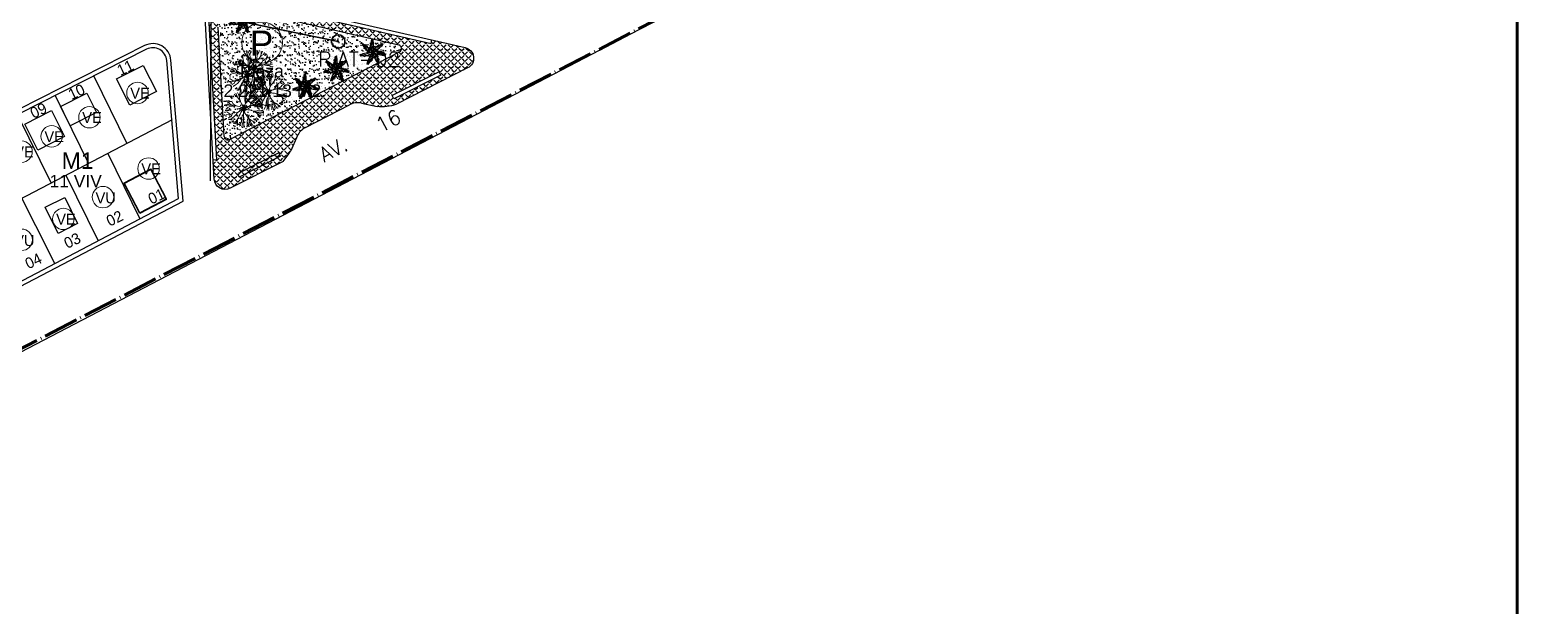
# Model space of a CAD drawing. Extents: x 472704 to 474638, y 1059265 to 1060325.
# Drawn here: x 474230.8 to 474638.2, y 1059508.3 to 1059666.4 of the extents above; entities that cross this region are included whole.
import ezdxf

# ---------------------------------------------------------------- set-up
doc = ezdxf.new("R2010")
doc.units = 0
doc.header["$LTSCALE"] = 0.4
doc.header["$MEASUREMENT"] = 0
doc.linetypes.add('ACAD_ISO04W100', pattern=[30.5, 24, -3, 0.5, -3])
doc.layers.get('0').update_dxf_attribs({"linetype": 'CONTINUOUS', "lineweight": 25})
for name, color, linetype, lineweight in [('1', 5, 'ACAD_ISO04W100', 80), ('AREAS VERDAS', 72, 'CONTINUOUS', 25), ('AREAS VERDES', 2, 'CONTINUOUS', 20), ('CALLES', 140, 'CONTINUOUS', 40), ('CASA', 31, 'CONTINUOUS', 30), ('MARCO', 1, 'CONTINUOUS', 106), ('PAT', 230, 'CONTINUOUS', 35)]:
    doc.layers.add(name, color=color, linetype=linetype, lineweight=lineweight)
for name, color, linetype in [('CASASDURAS', 1, 'CONTINUOUS'), ('Dura', 1, 'CONTINUOUS'), ('MANZANAS', 5, 'CONTINUOUS'), ('NumeroPropu', 6, 'CONTINUOUS'), ('PARCELASPEOPUESTAS', 3, 'CONTINUOUS'), ('PISOS', 8, 'CONTINUOUS'), ('PROPUESTA', 6, 'CONTINUOUS'), ('TEXTOPROPU', 7, 'CONTINUOUS'), ('TipoVivienda', 7, 'CONTINUOUS'), ('TOPONIMIA', 1, 'CONTINUOUS'), ('UNIFAMILIAR', 5, 'CONTINUOUS'), ('VEGETACION', 3, 'CONTINUOUS'), ('VIAEXISTENTE', 3, 'CONTINUOUS'), ('VIAPROPUESTA', 7, 'CONTINUOUS')]:
    doc.layers.add(name, color=color, linetype=linetype)
doc.styles.add('ARIAL', font='arial.ttf')
doc.styles.add('Numeros Parcelas', font='', dxfattribs={"height": 3})
doc.styles.get("Standard").update_dxf_attribs({"font": 'romans.shx'})
doc.styles.add('TipoVivienda', font='', dxfattribs={"height": 3})
doc.styles.get('Numeros Parcelas').set_extended_font_data('AvantGarde Bk BT')
doc.styles.get('TipoVivienda').set_extended_font_data('AvantGarde Bk BT')

# ---------------------------------------------------------------- blocks, each defined once
blk = doc.blocks.new('MATA-P-01')
at = {"color": 84, "linetype": 'ByBlock'}
for p, q in [((18.745, 144.499), (18.745, 144.501)), ((18.758, 144.465), (18.745, 144.499)), ((18.79, 144.486), (18.788, 144.517)), ((18.797, 144.467), (18.806, 144.504)), ((18.806, 144.504), (18.808, 144.514)), ((18.846, 144.488), (18.845, 144.521)), ((18.862, 144.454), (18.846, 144.488)), ((18.87, 144.458), (18.872, 144.493)), ((18.872, 144.493), (18.875, 144.521)), ((18.899, 144.484), (18.906, 144.517)), ((18.54, 144.223), (18.531, 144.221)), ((18.575, 144.219), (18.54, 144.223)), ((18.548, 144.278), (18.544, 144.28)), ((18.582, 144.278), (18.548, 144.278)), ((18.56, 144.321), (18.558, 144.323)), ((18.595, 144.31), (18.56, 144.321)), ((18.589, 144.338), (18.571, 144.347)), ((18.609, 144.206), (18.575, 144.219)), ((18.616, 144.284), (18.582, 144.278)), ((18.624, 144.306), (18.589, 144.338)), ((18.631, 144.308), (18.595, 144.31)), ((18.616, 144.397), (18.605, 144.403)), ((18.647, 144.362), (18.616, 144.397)), ((18.652, 144.278), (18.616, 144.284)), ((18.643, 144.402), (18.627, 144.423)), ((18.671, 144.299), (18.631, 144.308)), ((18.645, 144.436), (18.645, 144.438)), ((18.68, 144.415), (18.645, 144.436)), ((18.667, 144.327), (18.647, 144.362)), ((18.687, 144.278), (18.652, 144.278)), ((18.703, 144.288), (18.667, 144.327)), ((18.687, 144.432), (18.671, 144.458)), ((18.707, 144.286), (18.671, 144.299)), ((18.714, 144.386), (18.68, 144.415)), ((18.701, 144.397), (18.687, 144.432)), ((18.736, 144.275), (18.687, 144.278)), ((18.718, 144.451), (18.689, 144.469)), ((18.745, 144.271), (18.703, 144.288)), ((18.707, 144.486), (18.732, 144.451)), ((18.745, 144.351), (18.714, 144.386)), ((18.723, 144.486), (18.73, 144.458)), ((18.732, 144.451), (18.73, 144.456)), ((18.758, 144.317), (18.745, 144.351)), ((18.783, 144.247), (18.745, 144.271)), ((18.792, 144.432), (18.758, 144.465)), ((18.763, 144.28), (18.758, 144.317)), ((18.792, 144.245), (18.763, 144.28)), ((18.817, 144.236), (18.783, 144.247)), ((18.799, 144.445), (18.79, 144.486)), ((18.808, 144.407), (18.792, 144.432)), ((18.808, 144.406), (18.799, 144.445)), ((18.824, 144.367), (18.808, 144.406)), ((18.815, 144.236), (18.852, 144.228)), ((18.82, 144.23), (18.816, 144.236)), ((18.836, 144.21), (18.82, 144.23)), ((18.846, 144.332), (18.824, 144.367)), ((18.862, 144.242), (18.826, 144.182)), ((18.826, 144.182), (18.845, 144.229)), ((18.845, 144.229), (18.829, 144.22)), ((18.84, 144.182), (18.862, 144.243)), ((18.842, 144.166), (18.862, 144.242)), ((18.873, 144.232), (18.842, 144.166)), ((18.843, 144.124), (18.873, 144.232)), ((18.885, 144.225), (18.843, 144.124)), ((18.886, 144.227), (18.845, 144.158)), ((18.857, 144.295), (18.846, 144.332)), ((18.852, 144.228), (18.859, 144.256)), ((18.857, 144.293), (18.877, 144.334)), ((18.859, 144.256), (18.857, 144.293)), ((18.886, 144.227), (18.857, 144.138)), ((18.857, 144.138), (18.891, 144.221)), ((18.858, 144.258), (18.858, 144.259)), ((18.866, 144.237), (18.858, 144.258)), ((18.859, 144.297), (18.866, 144.334)), ((18.868, 144.424), (18.862, 144.454)), ((18.864, 144.375), (18.868, 144.421)), ((18.866, 144.334), (18.864, 144.375)), ((18.886, 144.227), (18.866, 144.237)), ((18.868, 144.421), (18.87, 144.458)), ((18.871, 144.209), (18.877, 144.226)), ((18.891, 144.221), (18.875, 144.159)), ((18.877, 144.334), (18.886, 144.373)), ((18.886, 144.373), (18.892, 144.412)), ((18.902, 144.247), (18.886, 144.227)), ((18.892, 144.412), (18.895, 144.447)), ((18.905, 144.25), (18.892, 144.212)), ((18.895, 144.447), (18.899, 144.484)), ((18.904, 144.249), (18.9, 144.245)), ((18.924, 144.271), (18.904, 144.249)), ((18.953, 144.306), (18.924, 144.271)), ((18.971, 144.341), (18.953, 144.306)), ((18.986, 144.338), (18.956, 144.312)), ((18.987, 144.377), (18.971, 144.341)), ((19.022, 144.371), (18.986, 144.338)), ((19.013, 144.423), (18.987, 144.377)), ((18.991, 144.21), (19.038, 144.219)), ((18.996, 144.482), (18.993, 144.445)), ((18.993, 144.445), (19.002, 144.41)), ((19.002, 144.41), (18.993, 144.388)), ((19.04, 144.46), (19.013, 144.423)), ((19.056, 144.388), (19.022, 144.371)), ((19.038, 144.402), (19.024, 144.371)), ((19.069, 144.438), (19.038, 144.402)), ((19.038, 144.219), (19.074, 144.241)), ((19.091, 144.417), (19.056, 144.388)), ((19.074, 144.241), (19.109, 144.273)), ((19.092, 144.367), (19.107, 144.382)), ((19.127, 144.38), (19.092, 144.367)), ((19.143, 144.234), (19.107, 144.212)), ((19.109, 144.273), (19.143, 144.271)), ((19.127, 144.373), (19.114, 144.336)), ((19.114, 144.336), (19.132, 144.362)), ((19.149, 144.347), (19.114, 144.323)), ((19.143, 144.271), (19.17, 144.28)), ((19.183, 144.251), (19.143, 144.234)), ((19.183, 144.219), (19.149, 144.208)), ((18.542, 144.162), (18.528, 144.158)), ((18.54, 144.19), (18.529, 144.19)), ((18.54, 144.127), (18.531, 144.127)), ((18.575, 144.184), (18.54, 144.19)), ((18.576, 144.132), (18.54, 144.127)), ((18.548, 144.092), (18.54, 144.091)), ((18.58, 144.167), (18.542, 144.162)), ((18.582, 144.106), (18.548, 144.092)), ((18.584, 144.045), (18.566, 144.045)), ((18.582, 144.066), (18.567, 144.045)), ((18.611, 144.177), (18.575, 144.184)), ((18.611, 144.151), (18.576, 144.132)), ((18.616, 144.169), (18.58, 144.167)), ((18.605, 144.14), (18.582, 144.106)), ((18.614, 144.032), (18.582, 144.014)), ((18.611, 144.079), (18.584, 144.045)), ((18.593, 144.003), (18.62, 144.038)), ((18.643, 144.19), (18.609, 144.206)), ((18.647, 144.175), (18.611, 144.177)), ((18.647, 144.167), (18.611, 144.151)), ((18.622, 143.99), (18.611, 143.977)), ((18.663, 144.174), (18.616, 144.169)), ((18.672, 144.003), (18.622, 143.99)), ((18.656, 143.997), (18.625, 143.964)), ((18.68, 144.182), (18.643, 144.19)), ((18.683, 144.184), (18.647, 144.167)), ((18.685, 144.184), (18.647, 144.175)), ((18.683, 143.96), (18.652, 143.932)), ((18.694, 144.012), (18.656, 143.997)), ((18.711, 143.997), (18.683, 143.96)), ((18.72, 144.186), (18.685, 144.184)), ((18.705, 143.953), (18.689, 143.919)), ((18.729, 144.023), (18.694, 144.012)), ((18.725, 143.988), (18.705, 143.953)), ((18.747, 144.032), (18.711, 143.997)), ((18.754, 144.19), (18.72, 144.186)), ((18.743, 144.025), (18.725, 143.988)), ((18.763, 144.051), (18.729, 144.023)), ((18.758, 143.962), (18.729, 143.927)), ((18.77, 144.06), (18.743, 144.025)), ((18.761, 143.969), (18.75, 143.932)), ((18.788, 144.186), (18.754, 144.19)), ((18.758, 144.043), (18.763, 144.008)), ((18.763, 144.008), (18.761, 143.969)), ((18.805, 144.088), (18.77, 144.06)), ((18.793, 144.185), (18.781, 144.186)), ((18.783, 144.186), (18.803, 144.187)), ((18.814, 144.186), (18.793, 144.185)), ((18.803, 144.187), (18.823, 144.189)), ((18.839, 144.121), (18.805, 144.088)), ((18.835, 144.178), (18.814, 144.186)), ((18.821, 143.96), (18.814, 143.925)), ((18.835, 143.997), (18.821, 143.96)), ((18.823, 144.189), (18.836, 144.21)), ((18.834, 143.971), (18.837, 144.006)), ((18.834, 143.934), (18.834, 143.971)), ((18.84, 144.158), (18.835, 144.178)), ((18.855, 144.126), (18.835, 144.116)), ((18.835, 144.116), (18.835, 144.117)), ((18.836, 144.117), (18.843, 144.138)), ((18.837, 144.006), (18.845, 144.043)), ((18.843, 144.138), (18.84, 144.158)), ((18.845, 144.043), (18.85, 144.079)), ((18.85, 144.079), (18.855, 144.114)), ((18.853, 144.092), (18.872, 144.054)), ((18.855, 144.114), (18.856, 144.126)), ((18.859, 144.136), (18.856, 144.126)), ((18.871, 144.157), (18.859, 144.136)), ((18.868, 143.982), (18.862, 143.947)), ((18.862, 143.947), (18.873, 143.91)), ((18.872, 144.019), (18.868, 143.982)), ((18.892, 144.153), (18.871, 144.157)), ((18.872, 144.054), (18.872, 144.019)), ((18.875, 144.159), (18.899, 144.207)), ((18.885, 144.181), (18.887, 144.16)), ((18.906, 144.168), (18.885, 144.181)), ((18.887, 144.16), (18.891, 144.153)), ((18.905, 144.205), (18.892, 144.212)), ((18.892, 144.154), (18.908, 144.112)), ((18.899, 144.207), (18.897, 144.175)), ((18.899, 144.193), (18.926, 144.208)), ((18.904, 144.171), (18.899, 144.193)), ((18.908, 144.164), (18.904, 144.171)), ((18.928, 144.208), (18.905, 144.205)), ((18.935, 144.13), (18.908, 144.164)), ((18.908, 144.112), (18.913, 144.077)), ((18.913, 144.077), (18.926, 144.043)), ((18.926, 144.043), (18.937, 144.008)), ((18.953, 144.215), (18.928, 144.208)), ((18.939, 143.96), (18.933, 143.925)), ((18.969, 144.095), (18.935, 144.13)), ((18.937, 144.008), (18.939, 143.969)), ((18.939, 143.999), (18.948, 143.964)), ((18.939, 143.969), (18.946, 143.925)), ((18.948, 143.964), (18.96, 143.93)), ((18.989, 144.212), (18.953, 144.215)), ((18.98, 144.058), (18.969, 144.095)), ((18.971, 144.097), (19.013, 144.086)), ((19.009, 144.014), (18.98, 144.058)), ((19.033, 144.21), (18.989, 144.212)), ((19.04, 143.98), (19.009, 144.014)), ((19.013, 144.086), (19.047, 144.069)), ((19.074, 144.21), (19.033, 144.21)), ((19.054, 144.203), (19.04, 144.208)), ((19.074, 143.94), (19.04, 143.98)), ((19.047, 144.069), (19.06, 144.032)), ((19.047, 144.069), (19.083, 144.038)), ((19.091, 144.19), (19.054, 144.203)), ((19.06, 144.032), (19.069, 143.997)), ((19.069, 143.997), (19.103, 143.977)), ((19.112, 144.206), (19.074, 144.21)), ((19.107, 144.212), (19.081, 144.21)), ((19.083, 144.038), (19.118, 144.023)), ((19.085, 144.038), (19.119, 144.054)), ((19.125, 144.177), (19.091, 144.19)), ((19.103, 143.977), (19.107, 143.973)), ((19.149, 144.199), (19.112, 144.206)), ((19.118, 144.023), (19.152, 144.021)), ((19.119, 144.054), (19.158, 144.071)), ((19.159, 144.156), (19.125, 144.177)), ((19.149, 144.208), (19.132, 144.201)), ((19.185, 144.199), (19.149, 144.199)), ((19.172, 144.097), (19.15, 144.108)), ((19.152, 144.021), (19.154, 144.021)), ((19.158, 144.071), (19.167, 144.069)), ((19.179, 144.119), (19.159, 144.156)), ((18.689, 143.919), (18.683, 143.91)), ((18.729, 143.927), (18.716, 143.892)), ((18.75, 143.932), (18.743, 143.895)), ((18.743, 143.895), (18.743, 143.884)), ((18.803, 143.89), (18.797, 143.862)), ((18.814, 143.925), (18.803, 143.89)), ((18.835, 143.895), (18.834, 143.934)), ((18.834, 143.86), (18.835, 143.895)), ((18.873, 143.91), (18.875, 143.873)), ((18.875, 143.873), (18.879, 143.86)), ((18.931, 143.923), (18.917, 143.888)), ((18.917, 143.888), (18.919, 143.864)), ((18.933, 143.925), (18.93, 143.89)), ((18.93, 143.89), (18.931, 143.869)), ((18.946, 143.925), (18.964, 143.89)), ((18.96, 143.93), (18.987, 143.892)), ((18.987, 143.892), (18.996, 143.888)), ((19.016, 143.904), (18.991, 143.925)), ((19.031, 143.91), (19.007, 143.94))]:
    blk.add_line(p, q, dxfattribs=at)
blk = doc.blocks.new('PALME01')
at = {"layer": 'VEGETACION'}
for p, q in [((-2.17, 1.26), (-2.88, 2.05)), ((-2.88, 2.05), (-2.68, 2)), ((-2.16, 1.22), (-2.44, 2.16)), ((-2.42, 1.15), (-2.17, 1.26)), ((-1.67, 0.65), (-2.42, 1.15)), ((-1.65, 0.81), (-1.96, 1.83)), ((-1.86, 0.57), (-1.67, 0.65)), ((-0.99, 0.15), (-1.86, 0.57)), ((-0.93, 0.18), (-1.28, 1.25)), ((-1.16, 0.07), (-0.99, 0.15)), ((-0.01, -0.17), (-1.16, 0.07)), ((-0.45, 0.84), (-0.66, 1.78)), ((-0.66, 1.78), (-0.48, 1.69)), ((-0.08, -0.13), (-0.61, 0.92)), ((-0.61, 0.92), (-0.45, 0.84)), ((-0.48, 1.69), (-0.56, 2.58)), ((-0.56, 2.58), (-0.32, 2.46)), ((-0.39, 0.81), (0.23, 1.75)), ((-0.34, 2.42), (0.22, 3.22)), ((-0.34, 1.77), (0.26, 2.65)), ((-0.32, 2.46), (-0.14, 3.51)), ((-0.1, -0.04), (0.39, 1.03)), ((-0.04, 0.03), (1.1, 0.31)), ((0.04, 0.02), (0.97, -0.69)), ((0.39, 1.03), (0.43, 0.85)), ((0.43, 0.85), (1.03, 1.6)), ((0.44, 0.78), (1.57, 0.88)), ((0.94, 0.12), (1.72, -0.7)), ((1.1, 0.31), (0.98, 0.17)), ((0.98, 0.17), (1.94, 0.16)), ((1.03, 1.6), (1.07, 1.4)), ((1.07, 1.4), (1.72, 2.02)), ((1.22, 1.34), (2.28, 1.42)), ((1.72, 2.02), (1.78, 1.75)), ((1.73, 1.74), (2.71, 1.81)), ((1.78, 1.75), (2.7, 2.27)), ((1.94, 0.16), (1.81, 0.01)), ((1.81, 0.01), (2.7, -0.12)), ((2.7, 2.27), (2.6, 2.09)), ((-3.46, -1), (-3.29, -0.88)), ((-2.4, -0.93), (-3.46, -1)), ((-2.35, -0.95), (-3.26, -0.58)), ((-1.72, -0.8), (-2.71, -0.42)), ((-1.61, -0.92), (-2.46, -1.2)), ((-0.77, -0.64), (-1.83, -0.24)), ((-0.79, -0.71), (-1.66, -1.12)), ((-1.66, -1.12), (-1.61, -0.92)), ((-0.78, -2.45), (-1.63, -2.93)), ((-0.82, -2.48), (-1.43, -3.35)), ((-0.5, -1.86), (-1.42, -2.4)), ((-0.03, -1.03), (-1.01, -1.6)), ((0.07, -0.13), (-0.83, -0.88)), ((-0.83, -0.88), (-0.79, -0.71)), ((-0.65, -2.69), (-0.82, -2.48)), ((-0.33, -1.85), (-0.65, -2.69)), ((-0.21, -2.01), (-0.33, -1.85)), ((0.01, -1.08), (-0.21, -2.01)), ((0.12, -1.22), (0.01, -1.08)), ((0.09, -0.05), (0.12, -1.22)), ((0.73, -0.69), (0.57, -1.81)), ((0.97, -0.69), (0.79, -0.69)), ((0.79, -0.69), (1.39, -1.44)), ((1.09, -1.57), (0.94, -2.63)), ((1.39, -1.44), (1.19, -1.44)), ((1.19, -1.44), (1.64, -2.21)), ((1.38, -2.16), (1.22, -3.13)), ((1.37, -2.21), (1.67, -3.23)), ((1.64, -2.21), (1.37, -2.21)), ((1.67, -3.23), (1.52, -3.09)), ((1.86, -0.15), (2.59, -0.93)), ((2.49, -0.3), (3.15, -1.02)), ((2.7, -0.12), (2.53, -0.32)), ((2.53, -0.32), (3.51, -0.73)), ((3.51, -0.73), (3.31, -0.76))]:
    blk.add_line(p, q, dxfattribs=at)
for centre, radius, start, end in [((0.88, 3.52), 3.79, 197.9411, 256.4055), ((-7.05, -5.04), 8.56, 34.6853, 59.6613), ((0, 0), 1.53, 165.4304, 194.1231), ((0, 0), 1.53, 112.3411, 140.8959), ((3.35, 1.47), 3.79, 146.5126, 204.9769), ((-3.28, 7.91), 8.56, 291.8282, 316.8041), ((3.29, -1.73), 3.79, 95.084, 153.5483), ((-8.28, 2.34), 8.56, 343.2568, 8.2327), ((0.75, -3.68), 3.79, 43.6554, 102.1198), ((4.18, 7.47), 8.56, 240.3996, 265.3756), ((-2.36, -2.91), 3.79, 352.2268, 50.6912), ((8.5, 1.36), 8.56, 188.971, 213.947), ((0, 0), 1.53, 58.7372, 86.9078), ((0, 0), 1.53, 6.2517, 34.072), ((-0.51, -8.67), 8.56, 86.1139, 111.0899), ((-2.25, 2.86), 3.79, 249.3697, 307.8341), ((-3.7, 0), 3.79, 300.7983, 359.2626), ((6.41, -5.83), 8.56, 137.5425, 162.5184), ((0, 0), 1.53, 216.742, 245.1681), ((0, 0), 1.53, 266.3653, 294.3399), ((0, 0), 1.53, 315.6716, 343.3932)]:
    blk.add_arc(centre, radius, start, end, dxfattribs=at)
blk = doc.blocks.new('PALMERA')
at = {"layer": 'AREAS VERDES'}
blk.add_blockref('PALME01', (-88.82, 0.82), dxfattribs=at)

msp = doc.modelspace()

# ---------------------------------------------------------------- hatches: boundary and pattern name
at = {"layer": 'AREAS VERDAS'}
h = msp.add_hatch(dxfattribs=at)
h.set_pattern_fill('AR-SAND', color=64, style=0)
h.set_pattern_definition([(37.5, (0, 0), (-0.0629933581, 1.926823769), [0, -1.52, 0, -1.7, 0, -1.625]), (7.5, (0, 0), (1.769776705, 2.822146065), [0, -0.82, 0, -1.37, 0, -0.525]), (327.5, (-1.23, 0), (3.1141418618, 0.0056590535), [0, -0.5, 0, -1.8, 0, -2.35]), (317.5, (-1.23, 0), (3.0061266046, 0.877675565), [0, -0.25, 0, -1.18, 0, -1.35])])
edge = h.paths.add_edge_path()
edge.add_line((474284.11, 1059637.14), (474282.45, 1059667.06))
edge.add_arc((474287.45, 1059667.34), 5, 77.0141, 183.1684, ccw=False)
edge.add_line((474288.57, 1059672.21), (474331.89, 1059662.22))
edge.add_arc((474331.66, 1059661.25), 1, -62.6762, 77.0141, ccw=False)
edge.add_line((474332.12, 1059660.36), (474285.57, 1059636.31))
edge.add_arc((474285.11, 1059637.2), 1, 183.1684, 297.3238, ccw=False)
at = {"layer": 'PISOS', "linetype": 'Continuous'}
h = msp.add_hatch(dxfattribs=at)
h.set_pattern_fill('ANGLE', color=256, scale=5, angle=45, style=0)
h.set_pattern_definition([(45, (0, 0), (-0.9722718241, 0.9722718241), [1, -0.375]), (135, (0, 0), (-0.9722718241, -0.9722718241), [1, -0.375])])
h.paths.add_polyline_path([(474350.77, 1059655.92, 0.70106), (474350.09, 1059661.52), (474341, 1059663.61), (474340.78, 1059662.64), (474284.7, 1059675.57), (474284.92, 1059676.54, 0.499422), (474278.81, 1059671.39), (474279.81, 1059671.45), (474282.06, 1059630.71), (474281.06, 1059630.65), (474281.35, 1059625.44, 0.541345), (474285.7, 1059622.93), (474300.27, 1059630.31, 0.042819), (474302.34, 1059633.17), (474304.1, 1059637.19, -0.172116), (474306.38, 1059639.63), (474318.39, 1059645.83, -0.172116), (474321.7, 1059646.29), (474325.99, 1059645.39, 0.11229), (474331.24, 1059646.02)])
h.paths.add_polyline_path([(474308.05, 1059647.92), (474308.12, 1059647.72), (474307.94, 1059647.87), (474307.87, 1059647.83, -0.021075), (474307.85, 1059647.51, -0.008092), (474307.69, 1059647.74), (474285.57, 1059636.31, -0.543834), (474284.11, 1059637.14), (474282.45, 1059667.06, -0.499422), (474288.57, 1059672.21), (474288.87, 1059672.14, -0.018357), (474289, 1059672.39, -0.009414), (474289.07, 1059672.51, -0.01276), (474289.14, 1059672.08), (474324.84, 1059663.85, -0.000347), (474324.85, 1059663.85, -0.000159), (474324.85, 1059663.85), (474331.89, 1059662.22, -0.698196), (474332.12, 1059660.36), (474326.31, 1059657.36, -0.004278), (474326.31, 1059657.29, -0.025317), (474326.29, 1059656.91, -0.011464), (474326.07, 1059657.23)], flags=16)
h.paths.add_polyline_path([(474318.35, 1059654.73, -0.062892), (474316.24, 1059655.1, -0.088323), (474315.95, 1059654.65), (474316.26, 1059654.28), (474316.06, 1059654.28), (474316.54, 1059653.52), (474316.26, 1059653.52), (474316.26, 1059653.51, -0.05491), (474316.35, 1059652.69, -0.025317), (474316.34, 1059652.3, -0.064085), (474315.29, 1059654.22, -0.085369), (474314.78, 1059654.15), (474314.68, 1059653.66), (474314.55, 1059653.81), (474314.26, 1059652.96), (474314.08, 1059653.17), (474314.08, 1059653.17, -0.080339), (474313.18, 1059652.36, -0.063925), (474314.03, 1059654.37, -0.087021), (474313.63, 1059654.72), (474313.21, 1059654.5), (474313.26, 1059654.75, -0.052296), (474312.47, 1059654.67, -0.081594), (474311.26, 1059654.87, -0.062526), (474313.31, 1059655.45, -0.092105), (474313.33, 1059656.01), (474312.95, 1059656.18), (474313.13, 1059656.27), (474312.36, 1059656.74), (474312.61, 1059656.87), (474312.61, 1059656.87, -0.080339), (474312.02, 1059657.93, -0.060888), (474313.71, 1059656.73, -0.096865), (474314.19, 1059657.07), (474314.1, 1059657.43), (474314.28, 1059657.34), (474314.17, 1059658.24), (474314.43, 1059658.12), (474314.43, 1059658.13, -0.0039), (474314.44, 1059658.18, -0.076415), (474314.89, 1059659.25, -0.060273), (474315.01, 1059657.19, -0.097619), (474315.57, 1059657.01), (474315.79, 1059657.31), (474315.84, 1059657.11), (474316.47, 1059657.75), (474316.54, 1059657.48), (474316.54, 1059657.48, -0.080339), (474317.71, 1059657.82, -0.061187), (474316.15, 1059656.43, -0.093769), (474316.33, 1059655.89), (474316.75, 1059655.91), (474316.63, 1059655.75), (474317.52, 1059655.65), (474317.36, 1059655.43), (474317.36, 1059655.43, -0.080339)], flags=0)
h.paths.add_polyline_path([(474324.64, 1059658.26), (474324.82, 1059659.2), (474324.94, 1059659.07), (474324.88, 1059660.15, 0.000109), (474324.88, 1059660.15, -0.116294), (474324.48, 1059658.46)], flags=0)
h.paths.add_polyline_path([(474324.78, 1059660.12), (474324.77, 1059660.12, 0.003019), (474324.71, 1059660.04, 0.006816), (474324.79, 1059660.1, 0.00059)], flags=0)
h.paths.add_polyline_path([(474330.07, 1059648.34), (474342.97, 1059654.88), (474343.42, 1059653.98), (474330.52, 1059647.44)], flags=16)
h.paths.add_polyline_path([(474326.22, 1059658.14), (474326.23, 1059658.12), (474326.5, 1059658.13), (474326.01, 1059658.89), (474326.22, 1059658.89), (474325.6, 1059659.62), (474325.78, 1059659.62), (474325.02, 1059660.16, -0.008019), (474324.78, 1059660.28, -0.003892), (474324.66, 1059660.23), (474324.67, 1059660.21, -0.001969), (474324.68, 1059660.24), (474325.13, 1059661.32), (474325.17, 1059661.15), (474325.53, 1059661.62, 0.128505), (474324.78, 1059661.81, -0.128505), (474325.53, 1059661.62), (474325.75, 1059661.91), (474325.8, 1059661.72), (474326.43, 1059662.36), (474326.5, 1059662.09), (474326.5, 1059662.09, -0.080339), (474327.66, 1059662.43, -0.061187), (474326.11, 1059661.04, -0.093769), (474326.29, 1059660.5), (474326.71, 1059660.51), (474326.59, 1059660.35), (474327.48, 1059660.26), (474327.31, 1059660.04), (474327.32, 1059660.04, -0.080339), (474328.31, 1059659.34, -0.062892), (474326.19, 1059659.71, -0.088323), (474325.91, 1059659.25), (474326.22, 1059658.89), (474326.01, 1059658.89), (474326.5, 1059658.13), (474326.22, 1059658.12)], flags=0)
h.paths.add_polyline_path([(474314.92, 1059655.66), (474314.92, 1059655.57), (474314.85, 1059655.5), (474314.76, 1059655.52), (474314.71, 1059655.6), (474314.75, 1059655.69), (474314.84, 1059655.72)], flags=0)
h.paths.add_polyline_path([(474323.13, 1059660.9), (474323.09, 1059660.88), (474322.32, 1059661.35), (474322.57, 1059661.47), (474322.57, 1059661.48, 0.10937), (474323.84, 1059660.44), (474323.56, 1059661.2, -0.125243), (474324.15, 1059661.67), (474324.06, 1059662.04), (474324.24, 1059661.95), (474324.13, 1059662.84), (474324.38, 1059662.73), (474324.38, 1059662.72), (474324.38, 1059662.73), (474324.13, 1059662.84), (474324.24, 1059661.95), (474324.06, 1059662.04), (474324.15, 1059661.67, 0.125243), (474323.56, 1059661.2), (474323.84, 1059660.44, -0.055499)], flags=0)
h.paths.add_polyline_path([(474309.87, 1059649.94, -0.062892), (474307.75, 1059650.31, -0.088323), (474307.47, 1059649.86), (474307.16, 1059650.22), (474307.34, 1059650.23), (474306.58, 1059650.76, -0.004851), (474306.44, 1059650.84), (474306.5, 1059649.67), (474306.38, 1059649.81), (474306.2, 1059648.86), (474306.07, 1059649.02), (474305.78, 1059648.17), (474305.6, 1059648.38), (474305.6, 1059648.38, -0.080339), (474304.7, 1059647.57, -0.063925), (474305.54, 1059649.58, -0.087021), (474305.15, 1059649.93), (474304.72, 1059649.71), (474304.78, 1059649.96, -0.052296), (474303.99, 1059649.88, -0.081594), (474302.78, 1059650.08, -0.062526), (474304.83, 1059650.66, -0.092105), (474304.85, 1059651.22), (474304.46, 1059651.39), (474304.65, 1059651.48), (474303.88, 1059651.95), (474304.13, 1059652.08), (474304.13, 1059652.08, -0.080339), (474303.54, 1059653.14, -0.060888), (474305.23, 1059651.94, -0.096865), (474305.71, 1059652.28), (474305.62, 1059652.64), (474305.8, 1059652.55), (474305.69, 1059653.45), (474305.94, 1059653.33), (474305.95, 1059653.33, -0.080339), (474306.41, 1059654.45, -0.060273), (474306.52, 1059652.4, -0.097619), (474307.09, 1059652.22), (474307.31, 1059652.52), (474307.36, 1059652.32), (474307.99, 1059652.96), (474308.05, 1059652.69), (474308.06, 1059652.69, -0.080339), (474309.22, 1059653.03, -0.061187), (474307.67, 1059651.64, -0.093769), (474307.85, 1059651.1), (474308.27, 1059651.11), (474308.15, 1059650.95), (474309.04, 1059650.86), (474308.87, 1059650.64), (474308.88, 1059650.64, -0.080339)], flags=0)
h.paths.add_polyline_path([(474294.42, 1059645.08), (474294.42, 1059645.09), (474294.42, 1059645.08)], flags=0)
h.paths.add_polyline_path([(474288.49, 1059657.39), (474288.48, 1059657.39), (474288.49, 1059657.38)], flags=0)
h.paths.add_polyline_path([(474292.72, 1059656.86), (474292.72, 1059656.83), (474292.74, 1059656.89), (474292.73, 1059656.87)], flags=0)
h.paths.add_polyline_path([(474292.92, 1059656.11), (474292.93, 1059656.1), (474293.09, 1059656.22), (474293.06, 1059656.24)], flags=0)
h.paths.add_polyline_path([(474292.65, 1059656.63), (474292.68, 1059656.42), (474292.73, 1059656.42)], flags=0)
h.paths.add_polyline_path([(474296.55, 1059650.25), (474296.55, 1059650.22), (474296.56, 1059650.27), (474296.55, 1059650.26)], flags=0)
h.paths.add_polyline_path([(474295.14, 1059653.38), (474295.14, 1059653.43), (474295.12, 1059653.38)], flags=0)
h.paths.add_polyline_path([(474297.03, 1059649.75), (474296.75, 1059649.5), (474296.87, 1059649.16), (474297.16, 1059649.07), (474297.42, 1059649.01), (474297.9, 1059648.97), (474298.39, 1059648.81), (474298.92, 1059648.66), (474298.93, 1059648.65), (474298.99, 1059648.63), (474298.97, 1059648.63), (474298.93, 1059648.65), (474298.89, 1059648.67), (474298.39, 1059648.81), (474297.9, 1059648.97), (474297.42, 1059649.01), (474297.48, 1059649), (474297.3, 1059649.01), (474297, 1059649.08), (474296.66, 1059649.04), (474296.53, 1059648.75), (474296.42, 1059648.46), (474296.46, 1059648.16), (474296.85, 1059647.62), (474297.27, 1059647.11), (474297.34, 1059646.97), (474297.77, 1059646.44), (474298.24, 1059646.18), (474298.55, 1059645.97), (474298.72, 1059645.89), (474298.75, 1059645.84), (474298.24, 1059646.18), (474297.77, 1059646.44), (474297.42, 1059646.87), (474297.41, 1059646.83), (474297.27, 1059647.11), (474296.85, 1059647.62), (474296.52, 1059648.08), (474296.2, 1059648.33), (474296.2, 1059648.33), (474296.19, 1059648.49), (474296.07, 1059648.84), (474295.76, 1059648.84), (474295.4, 1059648.28), (474295.22, 1059647.79), (474294.93, 1059647.31), (474294.66, 1059646.84), (474294.52, 1059646.27), (474294.28, 1059645.65), (474293.91, 1059645.19), (474293.63, 1059645.3), (474293.57, 1059645.29), (474293.6, 1059645.31), (474293.43, 1059645.38), (474292.88, 1059645.39), (474292.37, 1059645.5), (474291.65, 1059645.6), (474291.5, 1059645.57), (474290.87, 1059645.34), (474290.37, 1059645.28), (474290.27, 1059645.2), (474289.98, 1059644.95), (474290.1, 1059644.61), (474290.4, 1059644.51), (474290.66, 1059644.45), (474291.13, 1059644.42), (474291.62, 1059644.25), (474292.15, 1059644.11), (474292.17, 1059644.1), (474292.22, 1059644.07), (474292.2, 1059644.07), (474292.17, 1059644.1), (474292.12, 1059644.12), (474291.62, 1059644.25), (474291.13, 1059644.42), (474290.66, 1059644.45), (474290.72, 1059644.44), (474290.53, 1059644.45), (474290.23, 1059644.53), (474289.9, 1059644.48), (474289.76, 1059644.19), (474289.66, 1059643.91), (474289.7, 1059643.61), (474290.08, 1059643.07), (474290.5, 1059642.55), (474290.57, 1059642.41), (474291, 1059641.88), (474291.48, 1059641.62), (474291.78, 1059641.42), (474291.96, 1059641.33), (474291.99, 1059641.28), (474291.48, 1059641.62), (474291, 1059641.88), (474290.66, 1059642.31), (474290.64, 1059642.27), (474290.5, 1059642.55), (474290.08, 1059643.07), (474289.76, 1059643.53), (474289.44, 1059643.77), (474289.44, 1059643.77), (474289.42, 1059643.93), (474289.3, 1059644.28), (474289.01, 1059644.28), (474289.09, 1059644.37), (474289.16, 1059644.64), (474289.16, 1059644.66), (474288.84, 1059644.55), (474288.86, 1059644.58), (474289, 1059644.89), (474288.67, 1059645.17), (474288.63, 1059645.19), (474288.96, 1059645.08), (474289.17, 1059645.15), (474289.08, 1059645.75), (474288.87, 1059646.11), (474288.55, 1059646.71), (474288.52, 1059646.81), (474288.17, 1059647.28), (474287.73, 1059647.87), (474287.7, 1059647.89), (474287.69, 1059647.92), (474288.17, 1059647.28), (474288.52, 1059646.81), (474288.55, 1059646.71), (474288.87, 1059646.11), (474289.12, 1059645.68), (474289.3, 1059645.34), (474289.63, 1059645.44), (474289.78, 1059645.7), (474289.92, 1059646.23), (474289.75, 1059646.9), (474289.73, 1059647.5), (474289.77, 1059648.09), (474289.82, 1059648.61), (474289.85, 1059648.85), (474289.93, 1059649.42), (474290.08, 1059650), (474290.19, 1059650.54), (474290.24, 1059651.06), (474290.24, 1059651.63), (474290.27, 1059652.18), (474290.28, 1059652.39), (474290.21, 1059652.32), (474290.28, 1059652.42), (474290.29, 1059652.71), (474290.32, 1059652.88), (474290.31, 1059653.05), (474290.19, 1059653.39), (474289.9, 1059653.39), (474289.97, 1059653.48), (474290.05, 1059653.75), (474290.04, 1059653.78), (474289.72, 1059653.66), (474289.75, 1059653.69), (474289.89, 1059654), (474289.55, 1059654.29), (474289.16, 1059654.48), (474289.06, 1059654.49), (474288.76, 1059654.33), (474288.36, 1059654.61), (474287.92, 1059654.79), (474287.66, 1059655.03), (474287.78, 1059655.03), (474288.29, 1059654.67), (474288.36, 1059654.61), (474288.46, 1059654.58), (474288.62, 1059654.55), (474289.06, 1059654.49), (474289.4, 1059654.67), (474289.97, 1059654.83), (474289.97, 1059654.86), (474289.75, 1059655.22), (474289.43, 1059655.82), (474289.4, 1059655.93), (474289.05, 1059656.39), (474288.68, 1059656.88), (474288.85, 1059656.88), (474289.16, 1059656.85), (474289.14, 1059656.97), (474288.9, 1059657.72), (474288.82, 1059657.9), (474289.1, 1059657.86), (474289.51, 1059657.28), (474289.98, 1059656.85), (474290.52, 1059656.63), (474290.68, 1059656.61), (474290.94, 1059656.57), (474290.94, 1059656.58), (474291.03, 1059657.3), (474291.03, 1059657.3), (474291.11, 1059657.81), (474291.18, 1059658.33), (474291.18, 1059658.35), (474291.11, 1059658.45), (474290.67, 1059659.04), (474290.64, 1059659.06), (474290.63, 1059659.09), (474291.11, 1059658.45), (474291.43, 1059658.03), (474291.44, 1059658.04), (474291.49, 1059657.88), (474291.81, 1059657.28), (474291.98, 1059656.99), (474292.18, 1059657.19), (474292.78, 1059657.57), (474292.85, 1059657.68), (474292.85, 1059658.03), (474293, 1059658.64), (474293.09, 1059659.36), (474293.09, 1059659.36), (474293.08, 1059659.32), (474293, 1059658.64), (474292.85, 1059658.03), (474292.85, 1059657.46), (474292.86, 1059657.41), (474293.14, 1059657.94), (474293.56, 1059658.39), (474293.92, 1059658.91), (474293.92, 1059658.93), (474293.93, 1059658.94), (474293.56, 1059658.39), (474293.14, 1059657.94), (474292.86, 1059657.41), (474292.81, 1059657.59), (474292.18, 1059657.19), (474291.98, 1059656.99), (474292.07, 1059656.85), (474292.24, 1059656.51), (474292.44, 1059656.57), (474292.44, 1059656.55), (474292.61, 1059655.85), (474292.5, 1059655.67), (474292.56, 1059654.88), (474292.43, 1059655.55), (474292.36, 1059655.44), (474292.4, 1059655.13), (474292.34, 1059655.41), (474292.34, 1059655.4), (474292.3, 1059655.29), (474292.37, 1059655.1), (474292.38, 1059654.94), (474292.65, 1059654.74), (474292.65, 1059654.74), (474292.6, 1059655.08), (474292.7, 1059655.36), (474292.84, 1059655.65), (474293.17, 1059655.69), (474293.47, 1059655.62), (474293.66, 1059655.61), (474293.6, 1059655.62), (474294.07, 1059655.59), (474294.56, 1059655.42), (474295.11, 1059655.27), (474295.1, 1059655.27), (474295.11, 1059655.27), (474295.16, 1059655.24), (474295.14, 1059655.24), (474295.57, 1059654.92), (474296.06, 1059654.58), (474296.51, 1059654.19), (474297.02, 1059654.02), (474297.08, 1059654.01), (474297.07, 1059653.77), (474296.99, 1059653.25), (474296.91, 1059652.7), (474296.82, 1059652.02), (474296.67, 1059651.42), (474296.67, 1059650.84), (474296.68, 1059650.8), (474296.96, 1059651.33), (474297.38, 1059651.77), (474297.74, 1059652.3), (474297.75, 1059652.31), (474297.76, 1059652.33), (474297.38, 1059651.77), (474296.96, 1059651.33), (474296.68, 1059650.8), (474296.51, 1059651.45), (474296.5, 1059652.05), (474296.53, 1059652.65), (474296.59, 1059653.17), (474296.64, 1059653.72), (474296.63, 1059654.15), (474296.51, 1059654.19), (474296.06, 1059654.58), (474295.57, 1059654.92), (474295.11, 1059655.27), (474295.1, 1059655.27), (474294.88, 1059655.21), (474294.32, 1059654.87), (474294.17, 1059654.89), (474293.56, 1059654.88), (474293.03, 1059654.8), (474293.05, 1059654.82), (474292.67, 1059654.74), (474293.02, 1059654.24), (474293.44, 1059653.72), (474293.51, 1059653.58), (474293.79, 1059653.23), (474294.14, 1059653.31), (474294.14, 1059653.31), (474294.68, 1059653.4), (474294.78, 1059653.17), (474294.99, 1059652.51), (474295.04, 1059652.48), (474294.99, 1059652.5), (474295.01, 1059652.45), (474295.01, 1059652.45), (474295.15, 1059651.83), (474295.31, 1059651.26), (474295.63, 1059650.67), (474295.89, 1059650.24), (474296.06, 1059649.9), (474296.26, 1059649.96), (474296.27, 1059649.93), (474296.53, 1059648.88), (474296.46, 1059650.05), (474296.55, 1059649.81), (474296.67, 1059649.81), (474296.67, 1059649.82), (474296.67, 1059649.81), (474297.12, 1059649.83)], flags=0)
h.paths.add_polyline_path([(474293.53, 1059656.48), (474293.4, 1059656.4), (474293.44, 1059656.47), (474293.53, 1059656.48), (474293.77, 1059656.6), (474293.83, 1059656.62), (474293.66, 1059656.49)], flags=0)
h.paths.add_polyline_path([(474292.11, 1059655.81), (474292.03, 1059655.54), (474291.96, 1059655.45), (474292.19, 1059655.45), (474292.19, 1059655.49)], flags=0)
h.paths.add_polyline_path([(474290.67, 1059654.81), (474290.66, 1059654.8), (474290.66, 1059654.77), (474290.68, 1059654.83)], flags=0)
h.paths.add_polyline_path([(474291.54, 1059656.38), (474291.54, 1059656.37), (474291.57, 1059656.36)], flags=0)
h.paths.add_polyline_path([(474291.15, 1059654.31), (474290.86, 1059654.06), (474290.99, 1059653.72), (474290.99, 1059653.72), (474291.1, 1059653.93), (474291.39, 1059654.4), (474291.4, 1059654.41), (474291.25, 1059654.39)], flags=0)
h.paths.add_polyline_path([(474290.59, 1059654.58), (474290.62, 1059654.36), (474290.67, 1059654.37)], flags=0)
h.paths.add_polyline_path([(474290.23, 1059654.19), (474290.21, 1059654.18), (474290.34, 1059653.07), (474290.14, 1059654.1), (474289.88, 1059653.85), (474289.93, 1059654.22), (474290.09, 1059654.27), (474290.08, 1059654.38), (474290.14, 1059654.1), (474290.21, 1059654.18), (474290.19, 1059654.42), (474290.18, 1059654.47), (474289.99, 1059654.83), (474290.64, 1059654.86), (474290.62, 1059654.82), (474291.23, 1059655.23), (474291.73, 1059655.66), (474291.81, 1059655.75), (474291.97, 1059656.11), (474291.92, 1059655.77), (474291.78, 1059655.72), (474291.73, 1059655.66), (474291.23, 1059655.23), (474290.62, 1059654.82), (474290.39, 1059654.39), (474290.5, 1059652.76), (474290.51, 1059652.77)], flags=0)
h.paths.add_polyline_path([(474296.06, 1059649.9), (474296.22, 1059648.51), (474295.99, 1059649.72), (474295.97, 1059649.71), (474296.01, 1059648.87), (474295.92, 1059649.22), (474295.6, 1059649.1), (474295.63, 1059649.13), (474295.77, 1059649.45), (474295.43, 1059649.73), (474295.04, 1059649.92), (474294.5, 1059650), (474293.85, 1059650.09), (474293.36, 1059650.19), (474293.44, 1059650.05), (474292.94, 1059649.98), (474292.4, 1059649.89), (474291.83, 1059649.67), (474291.63, 1059649.43), (474291.6, 1059649.59), (474291.25, 1059650.24), (474291.29, 1059649.71), (474291.29, 1059649.17), (474291.29, 1059649.15), (474291.29, 1059649.14), (474291.29, 1059649.19), (474291.29, 1059649.71), (474291.25, 1059650.29), (474291.33, 1059650.87), (474291.52, 1059651.38), (474291.39, 1059651.66), (474290.96, 1059652.18), (474290.64, 1059652.64), (474290.59, 1059652.68), (474290.58, 1059652.72), (474290.53, 1059652.79), (474290.56, 1059652.86), (474290.54, 1059653.02), (474290.65, 1059653.31), (474290.78, 1059653.59), (474291.11, 1059653.64), (474291.41, 1059653.56), (474291.6, 1059653.55), (474291.54, 1059653.57), (474291.85, 1059653.54), (474291.93, 1059653.93), (474292.34, 1059654.48), (474292.33, 1059654.24), (474292.3, 1059653.68), (474292.3, 1059653.43), (474292.5, 1059653.36), (474293.03, 1059653.22), (474293.05, 1059653.21), (474293.11, 1059653.18), (474293.7, 1059653.2), (474293.92, 1059652.93), (474294.08, 1059652.91), (474294.35, 1059652.9), (474294.37, 1059652.82), (474294.42, 1059652.79), (474294.37, 1059652.81), (474294.46, 1059652.47), (474294.79, 1059652.02), (474294.45, 1059652.14), (474294, 1059652.53), (474293.51, 1059652.86), (474293.4, 1059652.95), (474293.39, 1059652.93), (474293.36, 1059652.71), (474293.45, 1059652.57), (474293.35, 1059652.63), (474293.4, 1059652.95), (474293.05, 1059653.21), (474293.01, 1059653.23), (474292.5, 1059653.36), (474292.3, 1059653.43), (474292.3, 1059653.12), (474292.29, 1059653.04), (474292.4, 1059652.4), (474292.4, 1059651.86), (474292.46, 1059651.31), (474292.93, 1059651.25), (474293.33, 1059650.67), (474293.8, 1059650.24), (474294.34, 1059650.02), (474294.5, 1059650), (474295.04, 1059649.92), (474295.39, 1059649.75), (474295.72, 1059649.64), (474295.97, 1059649.71), (474295.97, 1059649.83), (474296.22, 1059648.51), (474296.07, 1059649.86), (474296.06, 1059649.92)], flags=0)
h.paths.add_polyline_path([(474294.01, 1059652.79), (474293.97, 1059652.8), (474294.01, 1059652.79)], flags=0)
h.paths.add_polyline_path([(474291.47, 1059648.85), (474291.47, 1059648.85), (474291.48, 1059648.88)], flags=0)
h.paths.add_polyline_path([(474293.22, 1059648.06), (474292.93, 1059647.55), (474292.9, 1059647.49), (474292.89, 1059647.49), (474292.51, 1059647.29), (474292.83, 1059647.77), (474292.99, 1059647.93), (474292.59, 1059647.71), (474292.11, 1059648.05), (474291.71, 1059648.34), (474291.29, 1059648.08), (474290.99, 1059647.77), (474290.98, 1059647.74), (474290.98, 1059647.76), (474291.29, 1059648.08), (474291.71, 1059648.34), (474292.11, 1059648.05), (474292.58, 1059647.72), (474292.6, 1059647.72)], flags=0)
h.paths.add_polyline_path([(474292.84, 1059650.45), (474292.93, 1059650.3), (474293.2, 1059650.22), (474292.67, 1059650.27), (474292.12, 1059650.28), (474291.88, 1059650.33), (474291.84, 1059650.47), (474291.8, 1059650.6), (474292.14, 1059650.41), (474292.14, 1059650.41), (474292.35, 1059650.27), (474292.67, 1059650.27), (474292.97, 1059650.24), (474292.93, 1059650.3), (474292.77, 1059650.35), (474292.34, 1059650.74), (474291.92, 1059650.98), (474291.91, 1059650.96), (474291.75, 1059651.17), (474292.3, 1059650.78), (474292.34, 1059650.74), (474292.66, 1059650.53)], flags=0)
h.paths.add_polyline_path([(474289.71, 1059645.46), (474289.74, 1059645.25), (474289.79, 1059645.25)], flags=0)
h.paths.add_polyline_path([(474289.62, 1059643.71), (474289.29, 1059645.37), (474289.55, 1059644.61)], flags=0)
h.paths.add_polyline_path([(474292.53, 1059668, -0.062892), (474290.42, 1059668.37, -0.088323), (474290.13, 1059667.91), (474290.44, 1059667.55), (474290.24, 1059667.55), (474290.72, 1059666.79), (474290.45, 1059666.78), (474290.45, 1059666.78, -0.05491), (474290.54, 1059665.95, -0.025317), (474290.52, 1059665.57, -0.064085), (474289.47, 1059667.49, -0.085369), (474288.96, 1059667.42), (474288.86, 1059666.92), (474288.73, 1059667.08), (474288.44, 1059666.23), (474288.27, 1059666.44), (474288.26, 1059666.44, -0.080339), (474287.36, 1059665.63, -0.063925), (474288.21, 1059667.64, -0.087021), (474287.81, 1059667.99), (474287.39, 1059667.77), (474287.44, 1059668.02, -0.052296), (474286.65, 1059667.94, -0.000002), (474286.65, 1059667.94, -0.081592), (474285.44, 1059668.13, -0.062526), (474287.49, 1059668.72, -0.092105), (474287.51, 1059669.28), (474287.13, 1059669.45), (474287.31, 1059669.54), (474286.55, 1059670.01), (474286.79, 1059670.13), (474286.79, 1059670.14, -0.080339), (474286.2, 1059671.2, -0.060888), (474287.9, 1059670, -0.096865), (474288.38, 1059670.34), (474288.28, 1059670.7), (474288.47, 1059670.61), (474288.36, 1059671.5), (474288.61, 1059671.39), (474288.6, 1059671.38), (474288.6, 1059671.39), (474288.36, 1059671.5), (474288.47, 1059670.61), (474288.28, 1059670.7), (474288.52, 1059669.77), (474288.36, 1059669.84), (474288.8, 1059669.03, -0.004851), (474288.91, 1059668.9), (474289.36, 1059669.98), (474289.4, 1059669.81), (474289.75, 1059670.28, 0.128505), (474289, 1059670.47, -0.128505), (474289.75, 1059670.28), (474289.98, 1059670.58), (474290.02, 1059670.38), (474290.66, 1059671.02), (474290.72, 1059670.75), (474290.73, 1059670.75, -0.080339), (474291.89, 1059671.09, -0.061187), (474290.33, 1059669.7, -0.093769), (474290.52, 1059669.16), (474290.94, 1059669.17), (474290.81, 1059669.01), (474291.71, 1059668.92), (474291.54, 1059668.7), (474291.54, 1059668.7, -0.080339)], flags=0)
h.paths.add_polyline_path([(474284.62, 1059660.18), (474299.21, 1059660.18), (474299.21, 1059670.51), (474284.62, 1059670.51)], flags=8)
h.paths.add_polyline_path([(474282.73, 1059649.71), (474318.37, 1059649.71), (474318.37, 1059655.86), (474282.73, 1059655.86)], flags=24)
h.paths.add_polyline_path([(474287.06, 1059655.92), (474303.37, 1059655.92), (474303.37, 1059661.08), (474287.06, 1059661.08)], flags=8)

# ---------------------------------------------------------------- linework, layer by layer
at = {"layer": '1', "color": 1}
msp.add_line((474105.12, 1059515.06), (474442.22, 1059689.76), dxfattribs=at)
at = {"layer": 'CASA'}
for p, q in [((474256.7, 1059624.4), (474264.01, 1059628.24)), ((474268.31, 1059620.05), (474264.01, 1059628.24)), ((474261, 1059616.21), (474256.7, 1059624.4)), ((474268.31, 1059620.05), (474261, 1059616.21))]:
    msp.add_line(p, q, dxfattribs=at)
for points in [[(474261.94, 1059656.6), (474265.56, 1059649.47), (474258.24, 1059645.76), (474254.63, 1059652.9)], [(474246.48, 1059649.05), (474249.12, 1059643.67), (474241.9, 1059640.01), (474239.25, 1059645.39)], [(474236.78, 1059644.22), (474240.4, 1059637.08), (474233.08, 1059633.38), (474229.47, 1059640.52)], [(474240.41, 1059620.43), (474243.94, 1059613.25), (474238.59, 1059610.54), (474235.06, 1059617.72)]]:
    msp.add_lwpolyline(points, close=True, dxfattribs=at)
at = {"layer": 'CASASDURAS'}
for p, q in [((474256.7, 1059624.2), (474264.01, 1059628.04)), ((474268.31, 1059619.85), (474264.01, 1059628.04)), ((474261, 1059616.01), (474256.7, 1059624.2)), ((474268.31, 1059619.85), (474261, 1059616.01))]:
    msp.add_line(p, q, dxfattribs=at)
at = {"layer": 'Dura', "linetype": 'Continuous', "lineweight": 20}
msp.add_circle((474263.37, 1059628.34), 2.94, dxfattribs=at)
at = {"layer": 'MARCO', "color": 1, "lineweight": 106, "ltscale": 0.025}
msp.add_line((474638.23, 1059264.53), (474638.23, 1060324.53), dxfattribs=at)
at = {"layer": 'PARCELASPEOPUESTAS', "linetype": 'Continuous'}
for p, q in [((474262.84, 1059661.03), (474205.42, 1059631.94)), ((474271.61, 1059620.1), (474268.39, 1059657.92)), ((474248.35, 1059653.68), (474257.4, 1059635.23)), ((474237.82, 1059648.35), (474246.95, 1059629.74)), ((474269.8, 1059641.74), (474211.46, 1059611.2)), ((474227.47, 1059643.11), (474236.68, 1059624.35)), ((474237.74, 1059602.32), (474219.2, 1059638.93)), ((474252.2, 1059632.5), (474261.02, 1059614.54)), ((474240.75, 1059626.49), (474249.59, 1059608.49)), ((474223.83, 1059595.01), (474271.61, 1059620.1))]:
    msp.add_line(p, q, dxfattribs=at)
msp.add_arc((474264.56, 1059657.6), 3.84, 4.8993, 116.6506, dxfattribs=at)
at = {"layer": 'PAT', "ltscale": 50}
msp.add_line((474315.34, 1059663.18), (474017.23, 1059725.31), dxfattribs=at)
at = {"layer": 'PAT'}
msp.add_circle((474315.34, 1059663.18), 1.83, dxfattribs=at)
msp.add_point((474315.34, 1059663.18), dxfattribs=at)
at = {"layer": 'PROPUESTA'}
msp.add_line((474280.36, 1059624.93), (474280.53, 1059670.06), dxfattribs=at)
at = {"layer": 'TipoVivienda', "linetype": 'Continuous', "lineweight": 20}
for centre in [(474260.35, 1059649.06), (474247.19, 1059642.4), (474236.84, 1059637.16), (474228.58, 1059632.97), (474240.05, 1059614.52)]:
    msp.add_circle(centre, 2.94, dxfattribs=at)
at = {"layer": 'TOPONIMIA', "linetype": 'Continuous', "lineweight": 20}
msp.add_circle((474294.48, 1059662.86), 5.59, dxfattribs=at)
at = {"layer": 'UNIFAMILIAR', "linetype": 'Continuous', "lineweight": 20}
for centre in [(474250.89, 1059620.5), (474228.61, 1059608.8)]:
    msp.add_circle(centre, 2.94, dxfattribs=at)
at = {"layer": 'VIAEXISTENTE'}
msp.add_line((474110.7, 1059516.54), (474442.22, 1059689.76), dxfattribs=at)
at = {"layer": 'VIAPROPUESTA', "linetype": 'Continuous'}
for p, q in [((474284.7, 1059675.57), (474340.78, 1059662.64)), ((474282.06, 1059630.71), (474279.81, 1059671.45)), ((474288.57, 1059672.21), (474331.89, 1059662.22)), ((474284.11, 1059637.14), (474282.45, 1059667.06)), ((474262.28, 1059662.04), (474204.99, 1059633.03)), ((474340.78, 1059662.64), (474341, 1059663.61)), ((474272.83, 1059619.43), (474269.52, 1059658.03)), ((474285.57, 1059636.31), (474332.12, 1059660.36)), ((474342.97, 1059654.88), (474330.07, 1059648.34)), ((474343.42, 1059653.98), (474330.52, 1059647.44)), ((474343.42, 1059653.98), (474342.97, 1059654.88)), ((474306.38, 1059639.63), (474318.39, 1059645.83)), ((474321.7, 1059646.29), (474325.99, 1059645.39)), ((474330.52, 1059647.44), (474330.07, 1059648.34)), ((474304.1, 1059637.19), (474302.34, 1059633.17)), ((474282.06, 1059630.71), (474281.06, 1059630.65)), ((474299.09, 1059632.63), (474287.89, 1059626.95)), ((474299.54, 1059631.74), (474288.34, 1059626.06)), ((474299.54, 1059631.74), (474299.09, 1059632.63)), ((474288.22, 1059626), (474287.77, 1059626.89)), ((474224.37, 1059593.99), (474272.83, 1059619.43))]:
    msp.add_line(p, q, dxfattribs=at)
msp.add_lwpolyline([(474300.27, 1059630.31), (474285.7, 1059622.93, -0.541345), (474281.35, 1059625.44), (474278.81, 1059671.39, -0.499422), (474284.92, 1059676.54), (474350.09, 1059661.52, -0.70106), (474350.77, 1059655.92), (474331.24, 1059646.02)], format="xyb", dxfattribs=at)
for centre, radius, start, end in [((474264.54, 1059657.58), 5, 5.0803, 116.8587), ((474331.66, 1059661.25), 1, 297.3238, 77.0141), ((474320.68, 1059641.39), 5, 78.2605, 117.3238), ((474327.25, 1059657.25), 11.92, 263.9455, 289.5732), ((474285.11, 1059637.2), 1, 183.1684, 297.3238), ((474308.68, 1059635.19), 5, 117.3238, 156.3871), ((474284.63, 1059643.82), 20.66, 319.1663, 328.9737)]:
    msp.add_arc(centre, radius, start, end, dxfattribs=at)

# ---------------------------------------------------------------- block references
at = {"layer": 'AREAS VERDAS', "linetype": 'Continuous', "rotation": 1.972147739680779}
for p in [(474377.8, 1059671.18), (474413.58, 1059662.52), (474403.62, 1059657.91), (474395.14, 1059653.12)]:
    msp.add_blockref('PALMERA', p, dxfattribs=at)
at = {"layer": 'AREAS VERDES', "linetype": 'Continuous', "ltscale": 0.5, "xscale": -14.99999999996515, "yscale": 15, "zscale": 15, "rotation": 348.5314147924839}
for p in [(474139.72, 1057479.98), (474137.66, 1057477.92), (474143.54, 1057473.37), (474136.78, 1057468.81)]:
    msp.add_blockref('MATA-P-01', p, dxfattribs=at)

# ---------------------------------------------------------------- texts
at = {"layer": 'CALLES', "linetype": 'Continuous'}
msp.add_text('AV.   16', height=4, rotation=27.4118, dxfattribs=at).set_placement((474311.37, 1059629.99))
at = {"layer": 'MANZANAS', "linetype": 'Continuous', "style": 'ARIAL'}
msp.add_text('M1', height=4.5, dxfattribs=at).set_placement((474239.59, 1059628.24))
at = {"layer": 'MANZANAS', "linetype": 'Continuous', "lineweight": 20, "style": 'ARIAL'}
msp.add_text('11 VIV', height=3.416, dxfattribs=at).set_placement((474236.26, 1059623.19))
at = {"layer": 'NumeroPropu', "linetype": 'Continuous', "lineweight": 20, "style": 'Numeros Parcelas'}
for s, p in [('11', (474255.63, 1059653.67)), ('10', (474242.26, 1059647.07)), ('09', (474231.85, 1059641.95)), ('01', (474264.15, 1059618.43)), ('02', (474252.71, 1059612.38)), ('03', (474241.12, 1059606.29)), ('04', (474230.46, 1059600.69))]:
    msp.add_text(s, height=3, rotation=25.4076, dxfattribs=at).set_placement(p)
at = {"layer": 'PAT'}
msp.add_text('P.AT-02', height=4, dxfattribs=at).set_placement((474309.82, 1059656.31))
at = {"layer": 'TEXTOPROPU', "linetype": 'Continuous', "style": 'ARIAL'}
for s, height, p in [('Plaza', 3.441, (474288.41, 1059653.36)), ('2.221,13 M2.', 3.4415, (474283.91, 1059647.97))]:
    msp.add_text(s, height=height, dxfattribs=at).set_placement(p)
at = {"layer": 'TipoVivienda', "linetype": 'Continuous', "lineweight": 20, "style": 'TipoVivienda'}
for s, p in [('VE', (474258.36, 1059647.49)), ('VE', (474245.21, 1059640.82)), ('VE', (474234.86, 1059635.58)), ('VE', (474226.59, 1059631.4)), ('VE', (474261.39, 1059626.76)), ('VU', (474248.86, 1059618.79)), ('VE', (474238.07, 1059612.94)), ('VU', (474226.57, 1059607.09))]:
    msp.add_text(s, height=3, dxfattribs=at).set_placement(p)
at = {"layer": 'TOPONIMIA', "linetype": 'Continuous', "style": 'ARIAL'}
msp.add_text('P', height=6.88, dxfattribs=at).set_placement((474291.14, 1059659.25))

doc.saveas('drawing.dxf')
